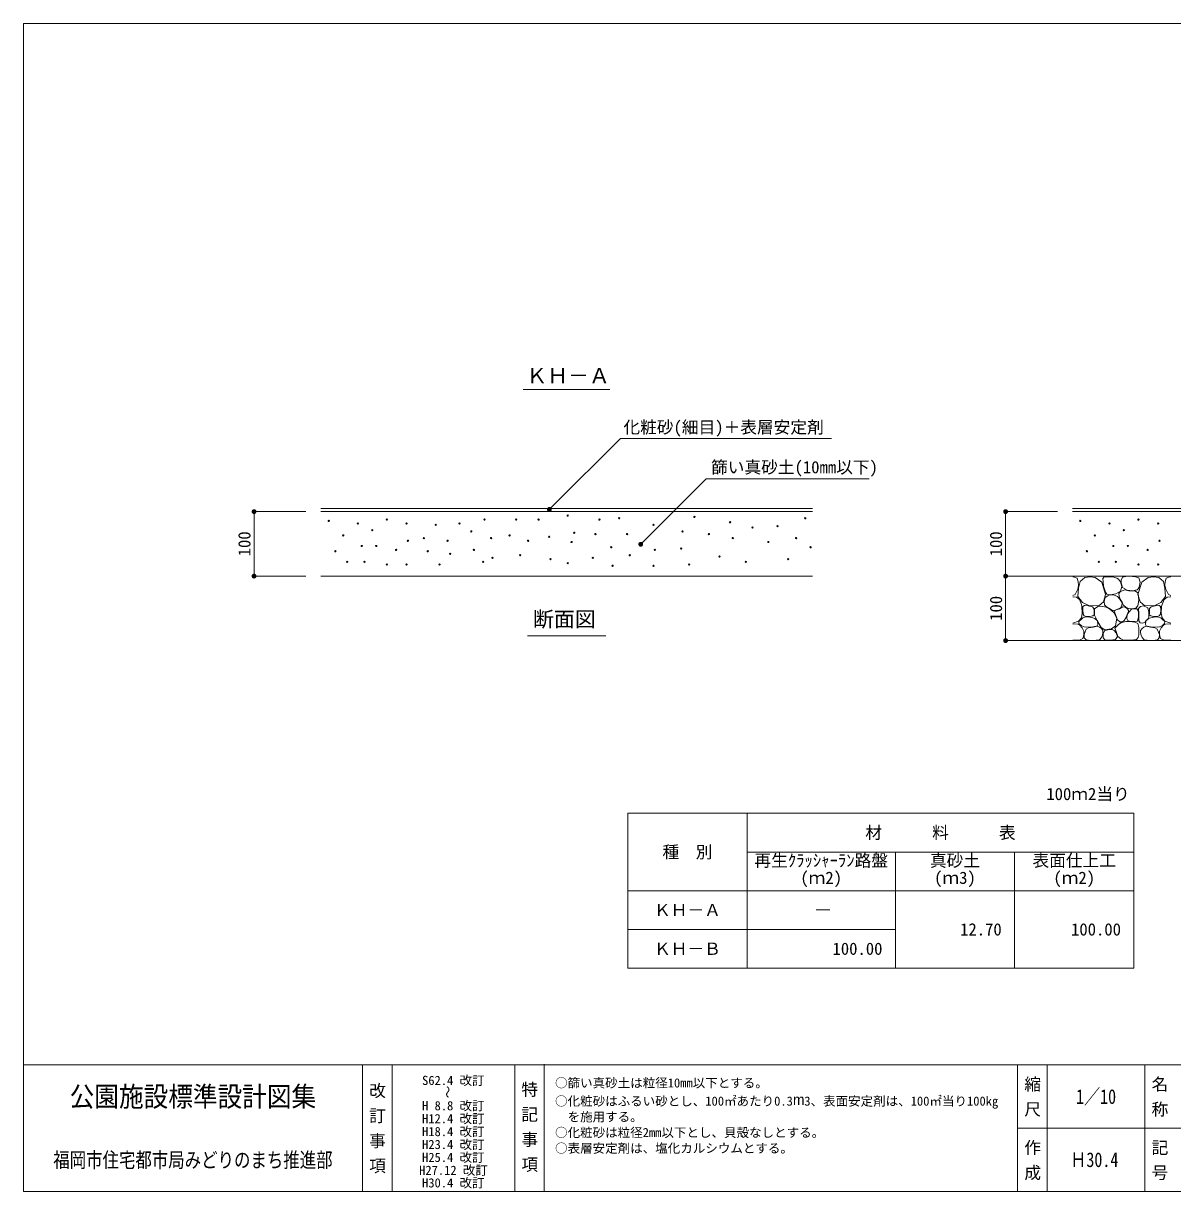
# Model space of a CAD drawing. Units: millimetres at full size, sheet at 1:10. Extents: x 164 to 2902, y 2156 to 4022.
# Drawn here: x 164 to 1946, y 2156 to 3967 of the extents above; entities that cross this region are included whole.
import ezdxf
from ezdxf.enums import TextEntityAlignment as Align

# ---------------------------------------------------------------- set-up
doc = ezdxf.new("R2010")
doc.units = ezdxf.units.MM
doc.header["$LTSCALE"] = 10
for name, color, linetype, lineweight in [('0_2', 7, 'Continuous', 13), ('_0-0_', 7, 'Continuous', 13), ('ハッチ', 4, 'Continuous', 13), ('寸法', 1, 'Continuous', 13), ('本体', 7, 'Continuous', 13)]:
    doc.layers.add(name, color=color, linetype=linetype, lineweight=lineweight)
doc.styles.add('@ＭＳ ゴシック', font='')
doc.styles.add('Arial', font='')
doc.styles.add('ＭＳ ゴシック', font='')
doc.styles.get('@ＭＳ ゴシック').set_extended_font_data('@MS Gothic')
doc.styles.get('Arial').set_extended_font_data('Arial')
doc.styles.get('ＭＳ ゴシック').set_extended_font_data('MS Gothic')

# ---------------------------------------------------------------- blocks, each defined once
blk = doc.blocks.new('filled_dot')
at = {"color": 0, "linetype": 'Continuous', "lineweight": -2, "const_width": 1.25}
blk.add_lwpolyline([(-0.625, 0, 1), (0.625, 0, 1)], format="xyb", close=True, dxfattribs=at)

msp = doc.modelspace()

# ---------------------------------------------------------------- linework, layer by layer
at = {"layer": '0_2'}
for p, q in [((1101.31, 2742.22), (1101.31, 2502.22)), ((1101.31, 2742.22), (1886.31, 2742.22)), ((1286.31, 2742.22), (1286.31, 2502.22)), ((1886.31, 2742.22), (1886.31, 2502.22)), ((1286.31, 2682.22), (1886.31, 2682.22)), ((1516.31, 2682.22), (1516.31, 2502.22)), ((1701.31, 2682.22), (1701.31, 2502.22)), ((1101.31, 2622.22), (1886.31, 2622.22)), ((1471.31, 2622.22), (1886.31, 2622.22)), ((1101.31, 2562.22), (1516.31, 2562.22)), ((1471.31, 2562.22), (1516.31, 2562.22)), ((1101.31, 2502.22), (1886.31, 2502.22)), ((1471.31, 2502.22), (1886.31, 2502.22)), ((2677.93, 2253.79), (1705.99, 2253.79))]:
    msp.add_line(p, q, dxfattribs=at)
at = {"layer": '_0-0_', "color": 1}
for p, q in [((1687.34, 3110.09), (1687.34, 3010.09)), ((1790.96, 3110.09), (1687.34, 3110.09)), ((1790.96, 3010.09), (1687.34, 3010.09))]:
    msp.add_line(p, q, dxfattribs=at)
at = {"layer": '_0-0_', "color": 6}
msp.add_line((163.65, 2352.08), (2901.77, 2352.08), dxfattribs=at)
at = {"layer": '_0-0_'}
for p, q in [((689.7, 2352.08), (689.7, 2155.5)), ((735.67, 2352.08), (735.67, 2155.5)), ((925.83, 2352.08), (925.83, 2155.5)), ((971.79, 2353.03), (971.79, 2155.5)), ((1705.99, 2352.08), (1705.99, 2155.5)), ((1751.95, 2352.08), (1751.95, 2155.5)), ((1903.42, 2352.08), (1903.42, 2155.61))]:
    msp.add_line(p, q, dxfattribs=at)
at = {"layer": '_0-0_', "color": 6}
msp.add_lwpolyline([(2901.77, 3967.31), (163.65, 3967.31), (163.65, 2155.5), (2901.77, 2155.5)], close=True, dxfattribs=at)
at = {"layer": 'ハッチ'}
for points in [[(1799.13, 3089.87), (1800.54, 3096.05), (1799.97, 3101.11), (1798.57, 3106.72), (1794.35, 3108.41), (1791.5, 3108.76)], [(1935.86, 3089.87), (1934.46, 3096.05), (1935.02, 3101.11), (1936.42, 3106.72), (1940.64, 3108.41), (1943.49, 3108.76)], [(1791.5, 3079.95), (1795.2, 3081.73), (1799.13, 3089.87)], [(1943.49, 3079.95), (1939.8, 3081.73), (1935.86, 3089.87)], [(1805.03, 3066), (1801.94, 3073.87), (1797.16, 3077.52), (1792.39, 3078.08), (1791.5, 3077.85)], [(1791.5, 3037.07), (1800.54, 3040.17), (1805.03, 3045.22), (1806.13, 3052.67), (1805.59, 3063.2), (1805.03, 3066)], [(1943.49, 3037.07), (1934.46, 3040.17), (1929.96, 3045.22), (1928.87, 3052.67), (1929.4, 3063.2), (1929.96, 3066)], [(1929.96, 3066), (1933.05, 3073.87), (1937.83, 3077.52), (1942.61, 3078.08), (1943.49, 3077.85)], [(1791.5, 3010.71), (1794.94, 3010.64), (1801.88, 3010.8), (1807.34, 3013.28), (1808.83, 3019.4), (1808.83, 3024.53), (1806.35, 3029.65), (1802.71, 3034.11), (1799.57, 3035.6), (1793.61, 3036.1), (1791.5, 3035.73)], [(1943.49, 3010.71), (1940.06, 3010.64), (1933.11, 3010.8), (1927.65, 3013.28), (1926.16, 3019.4), (1926.16, 3024.53), (1928.64, 3029.65), (1932.28, 3034.11), (1935.43, 3035.6), (1941.38, 3036.1), (1943.49, 3035.73)]]:
    msp.add_lwpolyline(points, dxfattribs=at)
for points in [[(1818.29, 3109.12), (1810.11, 3107.68), (1802.89, 3101.91), (1800.48, 3091.33), (1799.52, 3078.34), (1806.74, 3069.21), (1816.36, 3064.4), (1831.76, 3063.91), (1838.98, 3070.17), (1842.35, 3081.71), (1836.58, 3100.95), (1826.47, 3107.68)], [(1860.1, 3106.88), (1853.79, 3109.15), (1840.42, 3109.15), (1837.9, 3106.63), (1838.66, 3101.34), (1839.16, 3094.28), (1842.44, 3085.2), (1844.21, 3082.18), (1849.76, 3080.92), (1858.08, 3082.43), (1865.4, 3086.97), (1867.42, 3094.03), (1865.65, 3101.08), (1862.37, 3105.12)], [(1894.44, 3092.76), (1895.86, 3100.47), (1893.86, 3107.32), (1888.72, 3109.04), (1879.38, 3109.91), (1873.66, 3109.69), (1868.6, 3108.59), (1866.84, 3103.76), (1866.84, 3099.58), (1868.6, 3092.55), (1875.86, 3088.37), (1883.99, 3087.49), (1891.47, 3088.81), (1893.01, 3090.13)], [(1916.7, 3109.12), (1924.89, 3107.68), (1932.1, 3101.91), (1934.51, 3091.33), (1935.47, 3078.34), (1928.25, 3069.21), (1918.63, 3064.4), (1903.23, 3063.91), (1896.01, 3070.17), (1892.64, 3081.71), (1898.42, 3100.95), (1908.52, 3107.68)], [(1864.7, 3074.34), (1860.77, 3078.65), (1854.8, 3080.92), (1847.99, 3080.41), (1845.97, 3079.66), (1841.94, 3077.14), (1840.42, 3070.83), (1840.68, 3065.79), (1843.7, 3062.26), (1850.01, 3058.73), (1853.79, 3056.47), (1858.59, 3057.73), (1865.4, 3060.75), (1867.64, 3064.33), (1868.03, 3068.26), (1866.27, 3071.59)], [(1893.55, 3079.04), (1892.37, 3083.95), (1890.61, 3085.91), (1887.66, 3087.09), (1878.24, 3087.48), (1874.12, 3088.07), (1872.16, 3088.65), (1868.23, 3087.48), (1865.29, 3085.91), (1862.93, 3082.97), (1863.72, 3079.04), (1865.09, 3074.53), (1868.23, 3069.82), (1869.6, 3065.31), (1874.12, 3061.39), (1878.44, 3059.82), (1883.34, 3059.23), (1889.23, 3060.41), (1892.57, 3063.94), (1893.86, 3072.57), (1893.55, 3077.28)], [(1824.56, 3051.99), (1824.56, 3056.05), (1824.22, 3060.1), (1822.02, 3062.63), (1815.43, 3064.15), (1811.71, 3065), (1809.51, 3064.49), (1807.31, 3062.8), (1806.97, 3057.73), (1807.48, 3051.31), (1809.3, 3048.25), (1813, 3047.64), (1818.07, 3047.33), (1822.54, 3048.25), (1824.72, 3050.13)], [(1843.25, 3061.79), (1838.19, 3063.2), (1834.26, 3063.48), (1830.6, 3063.2), (1825.26, 3059.55), (1825.26, 3049.44), (1830.6, 3039.05), (1835.66, 3030.62), (1841.28, 3026.97), (1851.68, 3028.38), (1857.86, 3033.15), (1859.83, 3044.94), (1855.05, 3053.65), (1848.87, 3058.7)], [(1877.92, 3056.62), (1876.36, 3059.16), (1873.05, 3061.89), (1869.15, 3062.47), (1863.88, 3059.16), (1857.44, 3057.4), (1856.07, 3054.87), (1857.83, 3050.38), (1860.95, 3042.39), (1864.66, 3039.07), (1868.76, 3039.07), (1871.49, 3041.41), (1874.02, 3045.51), (1876.36, 3051.55), (1877.73, 3054.09)], [(1909.01, 3044.79), (1909.58, 3046.5), (1909.58, 3054.21), (1907.87, 3061.06), (1901.01, 3063.92), (1896.72, 3062.78), (1893.58, 3059.92), (1894.08, 3052.32), (1893.74, 3047.25), (1894.25, 3040.83), (1896.07, 3037.77), (1899.77, 3037.15), (1903.87, 3038.79), (1905.3, 3041.36), (1907.3, 3042.5)], [(1910.44, 3051.99), (1910.44, 3056.05), (1910.78, 3060.1), (1912.97, 3062.63), (1919.57, 3064.15), (1923.29, 3065), (1925.48, 3064.49), (1927.68, 3062.8), (1928.02, 3057.73), (1927.51, 3051.31), (1925.69, 3048.25), (1922, 3047.64), (1916.92, 3047.33), (1912.46, 3048.25), (1910.27, 3050.13)], [(1829.46, 3033.19), (1830.54, 3035.18), (1829.92, 3040.72), (1825.77, 3044.26), (1822.54, 3045.33), (1815.3, 3047.18), (1810.38, 3046.56), (1807, 3045.33), (1804.38, 3043.03), (1800.84, 3039.95), (1801.15, 3036.72), (1804.38, 3033.49), (1809.15, 3031.49), (1812.38, 3030.73), (1822.69, 3031.49), (1828.07, 3032.57)], [(1893.73, 3052.53), (1892.95, 3056.62), (1890.8, 3059.16), (1888.46, 3059.16), (1882.8, 3058.77), (1878.9, 3054.87), (1875.78, 3050.38), (1875.39, 3044.14), (1876.75, 3041.41), (1879.29, 3040.24), (1885.92, 3039.85), (1891.78, 3040.44), (1893.73, 3046.68)], [(1905.54, 3033.19), (1904.46, 3035.18), (1905.07, 3040.72), (1909.23, 3044.26), (1912.46, 3045.33), (1919.69, 3047.18), (1924.61, 3046.56), (1928, 3045.33), (1930.61, 3043.03), (1934.15, 3039.95), (1933.84, 3036.72), (1930.61, 3033.49), (1925.84, 3031.49), (1922.61, 3030.73), (1912.3, 3031.49), (1906.92, 3032.57)], [(1838.2, 3025.91), (1836.06, 3029), (1833.21, 3031.14), (1829.4, 3032.57), (1822.97, 3031.14), (1816.07, 3029.95), (1812.51, 3027.58), (1808.94, 3019.73), (1809.41, 3014.5), (1812.27, 3011.41), (1819.41, 3010.46), (1827.89, 3010.68), (1832.97, 3011.41), (1836.06, 3014.74), (1837.58, 3018.32), (1838.2, 3022.35)], [(1852.72, 3027.1), (1847.24, 3027.1), (1840.58, 3025.2), (1838.44, 3020.44), (1838.92, 3014.5), (1842.01, 3010.93), (1849.62, 3010.93), (1857.95, 3011.65), (1860.81, 3016.4), (1858.9, 3022.35), (1855.57, 3025.67)], [(1893.86, 3019.11), (1893.86, 3030.43), (1892.35, 3036.47), (1887.67, 3038.88), (1880.72, 3039.64), (1873.92, 3039.94), (1865.92, 3037.52), (1862.29, 3035.11), (1858.82, 3031.64), (1856.7, 3029.22), (1858.82, 3024.09), (1861.54, 3016.54), (1866.07, 3012.62), (1869.39, 3011.26), (1874.68, 3010.96), (1881.47, 3010.5), (1890.23, 3011.56), (1892.8, 3014.73)], [(1896.79, 3025.91), (1898.93, 3029), (1901.79, 3031.14), (1905.6, 3032.57), (1912.02, 3031.14), (1918.92, 3029.95), (1922.49, 3027.58), (1926.06, 3019.73), (1925.58, 3014.5), (1922.73, 3011.41), (1915.59, 3010.46), (1907.11, 3010.68), (1902.03, 3011.41), (1898.93, 3014.74), (1897.41, 3018.32), (1896.79, 3022.35)]]:
    msp.add_lwpolyline(points, close=True, dxfattribs=at)
for centre in [(637.39, 3195.72), (682.43, 3191.63), (727.48, 3197.77), (758.2, 3191.63), (803.25, 3189.58), (840.11, 3191.63), (879.02, 3197.77), (928.16, 3197.77), (962.97, 3197.77), (1008.02, 3203.91), (1057.17, 3197.77), (1087.88, 3199.82), (1141.12, 3189.58), (1204.6, 3201.86), (1259.89, 3193.67), (1376.61, 3199.82), (1803.24, 3195.72), (1848.29, 3191.63), (1893.34, 3197.77), (1924.06, 3191.63), (659.91, 3173.2), (704.96, 3181.39), (858.54, 3179.34), (917.92, 3173.2), (979.35, 3171.15), (1018.26, 3177.29), (1051.02, 3175.24), (1100.17, 3175.24), (1186.17, 3179.34), (1227.13, 3175.24), (1294.7, 3185.48), (1333.61, 3187.53), (1825.77, 3173.2), (1870.82, 3181.39), (688.58, 3156.81), (711.1, 3156.81), (760.25, 3165.01), (784.82, 3169.1), (821.68, 3165.01), (889.25, 3169.1), (946.59, 3165.01), (1014.16, 3162.96), (1075.6, 3154.77), (1184.12, 3152.72), (1263.98, 3169.1), (1319.27, 3162.96), (1362.27, 3169.1), (1384.8, 3154.77), (1854.44, 3156.81), (1876.96, 3156.81), (1926.1, 3165.01), (647.62, 3148.62), (741.82, 3150.67), (790.96, 3148.62), (825.77, 3144.53), (862.63, 3150.67), (891.3, 3138.38), (934.3, 3142.48), (981.4, 3136.34), (1046.93, 3138.38), (1104.26, 3142.48), (1143.17, 3150.67), (1243.51, 3140.43), (1349.99, 3136.34), (1813.48, 3148.62), (1907.68, 3150.67), (666.05, 3132.24), (692.67, 3132.24), (727.48, 3128.15), (758.2, 3128.15), (809.39, 3128.15), (876.97, 3132.24), (1008.02, 3130.19), (1077.64, 3126.1), (1141.12, 3126.1), (1196.41, 3128.15), (1284.46, 3132.24), (1831.91, 3132.24), (1858.53, 3132.24), (1893.34, 3128.15), (1924.06, 3128.15)]:
    msp.add_circle(centre, 1, dxfattribs=at)
at = {"layer": '寸法', "color": 3}
for p, q in [((939.2, 3399.35), (1073.57, 3399.35)), ((945.76, 3017.55), (1067, 3017.55))]:
    msp.add_line(p, q, dxfattribs=at)
at = {"layer": '寸法'}
for p, q in [((1089.76, 3323.72), (1417.45, 3323.72)), ((1222.64, 3260.76), (1475.6, 3260.76)), ((521.48, 3210.09), (521.48, 3110.09)), ((602.05, 3210.09), (521.48, 3210.09)), ((1687.34, 3210.09), (1687.34, 3110.09)), ((1767.91, 3210.09), (1687.34, 3210.09)), ((602.05, 3110.09), (521.48, 3110.09)), ((1767.91, 3110.09), (1687.34, 3110.09))]:
    msp.add_line(p, q, dxfattribs=at)
for points in [[(979.62, 3213.58), (984.92, 3218.89), (1089.76, 3323.72)], [(1121.35, 3159.47), (1126.65, 3164.77), (1222.64, 3260.76)]]:
    msp.add_lwpolyline(points, dxfattribs=at)
at = {"layer": '本体'}
for p, q in [((625.1, 3215.09), (1387.67, 3215.09)), ((625.1, 3210.09), (1387.67, 3210.09)), ((1790.96, 3215.09), (2553.52, 3215.09)), ((1790.96, 3210.09), (2553.52, 3210.09)), ((625.1, 3110.09), (1387.67, 3110.09)), ((1790.96, 3110.09), (2553.52, 3110.09)), ((1790.96, 3010.09), (2553.52, 3010.09))]:
    msp.add_line(p, q, dxfattribs=at)

# ---------------------------------------------------------------- block references
at = {"layer": '_0-0_', "color": 1, "xscale": 3, "yscale": 3}
for p, rotation in [((1687.34, 3110.09), 270), ((1687.34, 3010.09), 90)]:
    msp.add_blockref('filled_dot', p, dxfattribs=dict(at, rotation=rotation))
at = {"layer": '寸法', "xscale": 3, "yscale": 3}
for p, rotation in [((521.48, 3210.09), 270), ((979.62, 3213.58), 45), ((1687.34, 3210.09), 270), ((1121.35, 3159.47), 45), ((521.48, 3110.09), 90), ((1687.34, 3110.09), 90)]:
    msp.add_blockref('filled_dot', p, dxfattribs=dict(at, rotation=rotation))

# ---------------------------------------------------------------- texts
at = {"layer": '_0-0_', "color": 1, "style": 'ＭＳ ゴシック'}
msp.add_text('100', height=18.99, rotation=90, dxfattribs=at).set_placement((1672.34, 3060.09), align=Align.MIDDLE_CENTER)
at = {"layer": '_0-0_', "style": 'ＭＳ ゴシック'}
for s, p in [('100ｍ2当り', (1879.87, 2772.22)), ('―', (1416.97, 2592.22)), ('12.70', (1681.31, 2562.22)), ('100.00', (1866.31, 2562.22)), ('100.00', (1496.31, 2532.22))]:
    msp.add_text(s, height=18.99, dxfattribs=at).set_placement(p, align=Align.MIDDLE_RIGHT)
for s, height, p in [('材\u3000\u3000\u3000料\u3000\u3000\u3000表', 18.99, (1586.31, 2712.22)), ('種\u3000別', 18.99, (1193.81, 2682.22)), ('ＫＨ－Ａ', 18.99, (1193.81, 2592.22)), ('ＫＨ－Ｂ', 18.99, (1193.81, 2532.22)), ('S62.4 改訂', 14.24, (830.63, 2328)), ('H 8.8 改訂', 14.24, (830.63, 2288.73)), ('H12.4 改訂', 14.24, (830.63, 2268.73)), ('H18.4 改訂', 14.24, (830.63, 2248.67)), ('H23.4 改訂', 14.24, (830.63, 2228.67)), ('H25.4 改訂', 14.24, (830.63, 2208.67)), ('H27.12 改訂', 14.24, (830.92, 2188.67)), ('H30.4 改訂', 14.24, (830.63, 2169.13))]:
    msp.add_text(s, height=height, dxfattribs=at).set_placement(p, align=Align.MIDDLE_CENTER)
for s, p in [('再生ｸﾗｯｼｬｰﾗﾝ路盤', (1297.71, 2678.57)), ('真砂土', (1569.96, 2678.57)), ('表面仕上工', (1729.06, 2678.57)), ('(ｍ2)', (1368.93, 2651.77)), ('(ｍ3)', (1576.43, 2651.77)), ('(ｍ2)', (1761.43, 2651.77))]:
    msp.add_text(s, height=18.99, dxfattribs=at).set_placement(p, align=Align.TOP_LEFT)
for s, height, width, p in [('公園施設標準設計図集', 31.14, 0.9, (426.68, 2302.93)), ('1／10', 22.79, 0.8, (1827.69, 2302.93)), ('福岡市住宅都市局みどりのまち推進部', 23.36, 0.8, (426.68, 2204.64)), ('Ｈ30.4', 22.79, 0.8, (1825.01, 2205.06))]:
    msp.add_text(s, height=height, dxfattribs=dict(at, width=width)).set_placement(p, align=Align.MIDDLE_CENTER)
at = {"layer": '_0-0_'}
for s, height, style, p in [('改 訂 事 項', 18.99, '@ＭＳ ゴシック', (712.69, 2254.14)), ('特 記 事 項', 18.99, '@ＭＳ ゴシック', (948.81, 2256.11)), (' 縮 尺 ', 18.99, '@ＭＳ ゴシック', (1728.97, 2302.93)), ('名 称', 18.99, '@ＭＳ ゴシック', (1926.41, 2302.93)), ('～', 14.24, 'ＭＳ ゴシック', (821.77, 2310.01)), ('作 成', 18.99, '@ＭＳ ゴシック', (1728.97, 2204.64)), ('記 号', 18.99, '@ＭＳ ゴシック', (1926.41, 2204.64))]:
    msp.add_text(s, height=height, rotation=270, dxfattribs=dict(at, style=style)).set_placement(p, align=Align.MIDDLE_CENTER)
at = {"layer": '_0-0_', "style": 'ＭＳ ゴシック'}
for s, p in [('○篩い真砂土は粒径10mm以下とする。', (988.41, 2312.73)), ('○化粧砂はふるい砂とし、100㎡あたり0.3', (988.41, 2284.53)), ('3、表面安定剤は、100㎡当り100kg', (1375.05, 2284.53)), ('\u3000を施用する。', (988.41, 2260.16)), ('○化粧砂は粒径2mm以下とし、貝殻なしとする。', (988.41, 2235.78)), ('○表層安定剤は、塩化カルシウムとする。', (988.41, 2211.41))]:
    msp.add_text(s, height=14.24, dxfattribs=at).set_placement(p, align=Align.BOTTOM_LEFT)
at = {"layer": '_0-0_', "style": 'Arial', "width": 0.9}
msp.add_text('m', height=17.05, dxfattribs=at).set_placement((1357.49, 2284.53), align=Align.BOTTOM_LEFT)
at = {"layer": '寸法', "color": 3, "style": 'ＭＳ ゴシック'}
for s, height, p in [('ＫＨ－Ａ', 23.74, (943.87, 3402.02)), ('化粧砂(細目)＋表層安定剤', 18.99, (1094.46, 3325.84)), ('篩い真砂土(10mm以下)', 18.99, (1230.41, 3263.83)), ('断面図', 23.74, (954.25, 3024.31))]:
    msp.add_text(s, height=height, dxfattribs=at).set_placement(p, align=Align.BOTTOM_LEFT)
at = {"layer": '寸法', "style": 'ＭＳ ゴシック'}
for p in [(506.48, 3160.09), (1672.34, 3160.09)]:
    msp.add_text('100', height=18.99, rotation=90, dxfattribs=at).set_placement(p, align=Align.MIDDLE_CENTER)

doc.saveas('drawing.dxf')
